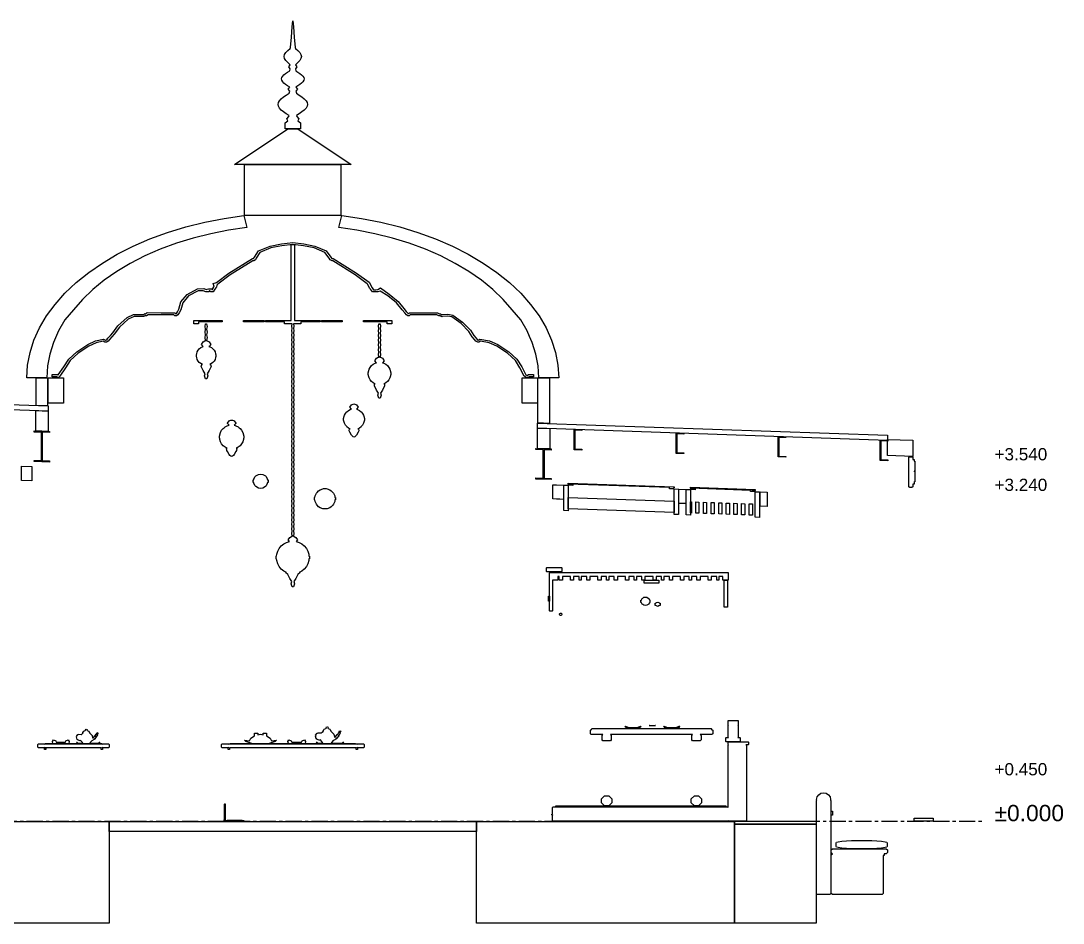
# Model space of a CAD drawing. Header units: millimetres. Extents: x -2320 to 44593, y -183000 to 30400.
# Drawn here: x 33733 to 43955, y -48000 to -39149 of the extents above; entities that cross this region are included whole.
import ezdxf

# ---------------------------------------------------------------- set-up
doc = ezdxf.new("R2010")
doc.units = ezdxf.units.MM
doc.header["$LTSCALE"] = 50
doc.linetypes.add('CENTER', pattern=[5.08, 3.175, -0.635, 0.635, -0.635])
for name, color, linetype in [('A-DIMS', 1, 'Continuous'), ('A-SECT', 7, 'Continuous'), ('S-GRID', 8, 'CENTER')]:
    doc.layers.add(name, color=color, linetype=linetype)
doc.styles.add('VN', font='arial.ttf')

msp = doc.modelspace()

# ---------------------------------------------------------------- linework, layer by layer
at = {"layer": 'A-SECT'}
for points in [[(36400, -39148.7), (36406, -39208.7), (36412, -39308.7), (36422, -39408.7), (36425, -39418.7), (36448, -39438.7), (36467.4, -39458.7), (36480.4, -39478.7), (36485, -39498.7), (36480.4, -39518.7), (36467.4, -39538.7), (36448, -39558.7), (36425, -39578.7), (36440, -39598.7), (36425, -39618.7), (36430, -39638.7), (36450.7, -39652.1), (36470, -39665.4), (36486.6, -39678.7), (36499.3, -39692.1), (36507.3, -39705.4), (36510, -39718.7), (36507.3, -39732.1), (36499.3, -39745.4), (36486.6, -39758.7), (36470, -39772.1), (36450.7, -39785.4), (36430, -39798.7), (36445, -39818.7), (36430, -39838.7), (36435, -39858.7), (36463.5, -39877.1), (36490, -39895.4), (36512.8, -39913.7), (36530.3, -39932.1), (36541.3, -39950.4), (36545, -39968.7), (36541.3, -39987.1), (36530.3, -40005.4), (36512.8, -40023.7), (36490, -40042.1), (36463.5, -40060.4), (36435, -40078.7), (36440, -40088.7), (36460, -40108.7), (36450, -40128.7), (36475, -40148.7), (36475, -40208.7), (36400, -40208.7), (36325, -40208.7), (36325, -40148.7), (36350, -40128.7), (36340, -40108.7), (36360, -40088.7), (36365, -40078.7), (36336.5, -40060.4), (36310, -40042.1), (36287.2, -40023.7), (36269.7, -40005.4), (36258.7, -39987.1), (36255, -39968.7), (36258.7, -39950.4), (36269.7, -39932.1), (36287.2, -39913.7), (36310, -39895.4), (36336.5, -39877.1), (36365, -39858.7), (36370, -39838.7), (36355, -39818.7), (36370, -39798.7), (36349.3, -39785.4), (36330, -39772.1), (36313.4, -39758.7), (36300.7, -39745.4), (36292.7, -39732.1), (36290, -39718.7), (36292.7, -39705.4), (36300.7, -39692.1), (36313.4, -39678.7), (36330, -39665.4), (36349.3, -39652.1), (36370, -39638.7), (36375, -39618.7), (36360, -39598.7), (36375, -39578.7), (36352, -39558.7), (36332.6, -39538.7), (36319.6, -39518.7), (36315, -39498.7), (36319.6, -39478.7), (36332.6, -39458.7), (36352, -39438.7), (36375, -39418.7), (36378, -39408.7), (36388, -39308.7), (36394, -39208.7)], [(36450, -40208.7), (36972.5, -40558.7), (35827.5, -40558.7), (36350, -40208.7)], [(36872.5, -40558.7), (36872.5, -41058.7), (35927.5, -41058.7), (35927.5, -40558.7)], [(33799.6, -42525.7), (33823, -42402.2), (33861.8, -42280.1), (33915.9, -42160.2), (33984.7, -42043.2), (34068, -41929.7), (34165.1, -41820.6), (34275.6, -41716.3), (34398.6, -41617.4), (34533.3, -41524.7), (34679, -41438.6), (34834.8, -41359.7), (34999.5, -41288.4), (35172.3, -41225), (35351.9, -41170.1), (35537.3, -41123.9), (35727.2, -41086.7), (35920.3, -41058.7), (35950, -41176.6), (35770.5, -41202.5), (35594.7, -41237), (35423.6, -41279.7), (35258.3, -41330.6), (35099.7, -41389.2), (34948.8, -41455.3), (34806.4, -41528.4), (34673.5, -41608.1), (34550.7, -41693.9), (34438.8, -41785.4), (34338.4, -41882), (34250.2, -41983.1), (34164.3, -42082.2), (34101.9, -42190.5), (34052.4, -42302.7), (34016.8, -42417), (33995.3, -42532.7), (33988, -42649.3), (33791.8, -42650)], [(38804.7, -42532.7), (38783.2, -42417), (38747.6, -42302.7), (38722.1, -42245), (38698.1, -42190.5), (38635.6, -42082.2), (38549.8, -41983.1), (38461.6, -41882), (38361.2, -41785.4), (38249.3, -41693.9), (38126.5, -41608.1), (37993.6, -41528.4), (37851.2, -41455.3), (37700.3, -41389.2), (37541.7, -41330.6), (37376.4, -41279.7), (37205.3, -41237), (37029.5, -41202.5), (36850, -41176.6), (36879.7, -41058.7), (37072.8, -41086.7), (37262.7, -41123.9), (37448.1, -41170.1), (37627.7, -41225), (37800.5, -41288.4), (37965.2, -41359.7), (38121, -41438.6), (38266.7, -41524.7), (38401.4, -41617.4), (38524.4, -41716.3), (38634.9, -41820.6), (38732, -41929.7), (38815.3, -42043.2), (38884.1, -42160.2), (38938.2, -42280.1), (38977, -42402.2), (39000.4, -42525.7), (39008.2, -42650), (38812, -42649.3)], [(35283.4, -41977.3), (35303.3, -41905.9), (35364.9, -41831.9), (35464.9, -41778), (35528.7, -41774.9), (35551.1, -41785.4), (35560.7, -41779.6), (35572.8, -41776), (35575.9, -41776), (35606.6, -41778.4), (35606.7, -41778.5), (35606.8, -41779.4), (35619.3, -41767), (35606.1, -41784.7), (35609.6, -41785.1), (35611, -41784.1), (35620.4, -41768.1), (35625.2, -41758.5), (35628.3, -41754.2), (35628.1, -41754.3), (35620.5, -41725.9), (35652, -41715.7), (35772.9, -41623.5), (36006.3, -41479.8), (36015.1, -41480.8), (36016.1, -41480), (36023.9, -41466.1), (36065.1, -41404.1), (36179.1, -41357.5), (36289.4, -41336.5), (36400, -41322.7), (36508, -41336.5), (36615.6, -41357.5), (36726.5, -41404.1), (36774.4, -41465.4), (36782.2, -41479.1), (36787.2, -41480.3), (36794.3, -41479), (37024.7, -41623.3), (37149.9, -41711.9), (37152.3, -41715.4), (37176.3, -41764.1), (37179.3, -41768.2), (37192.7, -41788), (37204.9, -41788), (37214.1, -41786.4), (37230.4, -41783), (37235.1, -41783.9), (37259.3, -41768.7), (37344.5, -41831.5), (37432.3, -41901.7), (37489.8, -41971.9), (37513.2, -42000), (37530.2, -42018.3), (37533.8, -42022.7), (37544.1, -42013.5), (37660.6, -42013.3), (37664, -42013.3), (37819.6, -42011.9), (37838.2, -42022.5), (37841.7, -42022.2), (37845.4, -42022.3), (37847.7, -42023.4), (37857.3, -42030.9), (37858.6, -42030.6), (37862.4, -42030.3), (37919, -42025.2), (37968.2, -42034.4), (38064.9, -42103.4), (38141.1, -42182.3), (38175.9, -42235.9), (38197.3, -42261.5), (38209.4, -42276.1), (38219.2, -42281.3), (38219.3, -42281.3), (38235.3, -42270.6), (38330.3, -42287.1), (38411.6, -42323.1), (38518.7, -42395), (38598.1, -42467.5), (38644.5, -42543), (38686.1, -42620.7), (38697.6, -42626.1), (38711.9, -42619.4), (38759.3, -42619.3), (38759.3, -42639.3), (38717.5, -42639.3), (38695.8, -42650), (38670.5, -42634), (38627.5, -42553.6), (38582.7, -42480.6), (38505.4, -42410), (38401.3, -42340.4), (38324.7, -42306.4), (38240, -42291.7), (38225.6, -42301.3), (38213.6, -42301.3), (38196.5, -42291.7), (38182.3, -42274.7), (38159.9, -42247.9), (38125.4, -42194.8), (38052, -42118.8), (37959.9, -42053.1), (37918.1, -42045.4), (37864.7, -42050.5), (37861.2, -42050.7), (37860, -42051.1), (37846.3, -42043.7), (37843.9, -42042.9), (37834.5, -42042.9), (37830.5, -42042.9), (37811.5, -42033.3), (37663.9, -42033.3), (37660.6, -42033.3), (37552.5, -42033.3), (37541.5, -42042.9), (37526.5, -42042.9), (37516.4, -42033.3), (37497.5, -42013.1), (37473.9, -41984.6), (37417.6, -41915.8), (37332.5, -41847.6), (37256.9, -41799.6), (37235.1, -41808.3), (37231.2, -41807), (37214, -41807), (37206.9, -41808), (37189.1, -41808), (37181.4, -41808), (37160.9, -41780.3), (37155.9, -41774.1), (37131.3, -41732.9), (37128.5, -41728.8), (37012.9, -41640.1), (36792.2, -41501.4), (36785.5, -41502.4), (36765.8, -41493.3), (36757.1, -41476.8), (36714.8, -41421.1), (36609.9, -41376.8), (36504.9, -41356.3), (36400, -41342.9), (36292.3, -41356.3), (36184.6, -41376.8), (36076.9, -41421), (36041.3, -41477), (36032.6, -41493.5), (36017.7, -41502.7), (36008.9, -41501.7), (35784.6, -41640.1), (35666.1, -41731.4), (35656.1, -41741.2), (35651.3, -41762.4), (35648.6, -41765.6), (35646.7, -41768.1), (35636.8, -41780.3), (35617.6, -41808), (35609.5, -41808), (35595.5, -41808), (35593.5, -41808), (35587.5, -41797.9), (35587.4, -41797.8), (35585, -41797.8), (35582.6, -41797.8), (35572.6, -41806.1), (35545.8, -41806.1), (35522.6, -41797.8), (35471.1, -41797.8), (35378.5, -41847.6), (35322, -41915.8), (35303, -41984.6), (35286.4, -42013.1), (35273.8, -42033.3), (35259.8, -42042.7), (35259.4, -42042.9), (35244.1, -42042.9), (35234, -42033.3), (35115.7, -42033.3), (35112.4, -42033.3), (35109, -42033.3), (34981.8, -42033.3), (34966.1, -42042.9), (34965.4, -42042.9), (34958.1, -42042.9), (34949.4, -42042.9), (34942.7, -42047.2), (34937.6, -42050), (34937.2, -42050), (34921.3, -42049.8), (34922, -42049.7), (34917.3, -42049.7), (34842.9, -42050.1), (34785.1, -42074.8), (34700, -42152.7), (34649.2, -42221.9), (34625.9, -42247.9), (34603.2, -42274.7), (34590.2, -42291.7), (34573.1, -42301.3), (34558.2, -42301.3), (34540.5, -42291.7), (34470.1, -42306.4), (34398.4, -42340.4), (34293.6, -42410), (34218.3, -42480.6), (34170.8, -42553.6), (34114.2, -42634), (34098.1, -42650), (34081.9, -42639.3), (34040.2, -42639.3), (34040.2, -42619.3), (34088.4, -42619.3), (34095.6, -42624.1), (34098.8, -42621.1), (34154.3, -42542.2), (34202.8, -42467.7), (34280.5, -42394.7), (34388.5, -42323), (34463.7, -42287.3), (34544, -42270.7), (34563.5, -42281.4), (34567.4, -42281.4), (34576.6, -42276.4), (34587.5, -42262.3), (34610.7, -42234.9), (34633.5, -42209.4), (34684.9, -42139.4), (34774.5, -42057.6), (34838.5, -42030.2), (34917.1, -42029.7), (34922.7, -42029.7), (34923.2, -42029.3), (34935.5, -42028.1), (34935.4, -42028.1), (34945.3, -42022.1), (34948.5, -42019.1), (34951.1, -42021.6), (34957.5, -42022.3), (34972.5, -42011.3), (35108.9, -42013.3), (35112.4, -42013.3), (35115.7, -42013.3), (35243.7, -42013.6), (35252.9, -42022.5), (35258.2, -42019), (35267.9, -42003.2)], [(36406, -42255.7), (36411, -42278.3), (36406, -42300.9), (36411, -42323.6), (36406, -42346.2), (36411, -42368.8), (36406, -42391.4), (36411, -42414), (36406, -42436.6), (36411, -42459.3), (36406, -42481.9), (36411, -42504.5), (36406, -42527.1), (36411, -42549.7), (36406, -42572.3), (36411, -42595), (36406, -42617.6), (36411, -42640.2), (36406, -42662.8), (36411, -42685.4), (36406, -42708.1), (36411, -42730.7), (36406, -42753.3), (36411, -42775.9), (36406, -42798.5), (36411, -42821.1), (36406, -42843.8), (36411, -42866.4), (36406, -42889), (36411, -42911.6), (36406, -42934.2), (36411, -42956.8), (36406, -42979.5), (36411, -43002.1), (36406, -43024.7), (36411, -43047.3), (36406, -43069.9), (36411, -43092.5), (36406, -43115.2), (36411, -43137.8), (36406, -43160.4), (36411, -43183), (36406, -43205.6), (36411, -43228.3), (36406, -43250.9), (36411, -43273.5), (36406, -43296.1), (36411, -43318.7), (36406, -43341.3), (36411, -43364), (36406, -43386.6), (36411, -43409.2), (36406, -43431.8), (36411, -43454.4), (36406, -43477), (36411, -43499.7), (36406, -43522.3), (36411, -43544.9), (36406, -43567.5), (36411, -43590.1), (36406, -43612.7), (36411, -43635.4), (36406, -43658), (36411, -43680.6), (36406, -43703.2), (36411, -43725.8), (36406, -43748.5), (36411, -43771.1), (36406, -43793.7), (36411, -43816.3), (36406, -43838.9), (36411, -43861.5), (36406, -43884.2), (36411, -43906.8), (36406, -43929.4), (36411, -43952), (36406, -43974.6), (36411, -43997.2), (36406, -44019.9), (36411, -44042.5), (36406, -44065.1), (36411, -44087.7), (36406, -44110.3), (36411, -44132.9), (36406, -44155.6), (36411, -44178.2), (36406, -44200.8), (36400, -44200.8), (36394, -44200.8), (36389, -44178.2), (36394, -44155.6), (36389, -44132.9), (36394, -44110.3), (36389, -44087.7), (36394, -44065.1), (36389, -44042.5), (36394, -44019.9), (36389, -43997.2), (36394, -43974.6), (36389, -43952), (36394, -43929.4), (36389, -43906.8), (36394, -43884.2), (36389, -43861.5), (36394, -43838.9), (36389, -43816.3), (36394, -43793.7), (36389, -43771.1), (36394, -43748.5), (36389, -43725.8), (36394, -43703.2), (36389, -43680.6), (36394, -43658), (36389, -43635.4), (36394, -43612.7), (36389, -43590.1), (36394, -43567.5), (36389, -43544.9), (36394, -43522.3), (36389, -43499.7), (36394, -43477), (36389, -43454.4), (36394, -43431.8), (36389, -43409.2), (36394, -43386.6), (36389, -43364), (36394, -43341.3), (36389, -43318.7), (36394, -43296.1), (36389, -43273.5), (36394, -43250.9), (36389, -43228.3), (36394, -43205.6), (36389, -43183), (36394, -43160.4), (36389, -43137.8), (36394, -43115.2), (36389, -43092.5), (36394, -43069.9), (36389, -43047.3), (36394, -43024.7), (36389, -43002.1), (36394, -42979.5), (36389, -42956.8), (36394, -42934.2), (36389, -42911.6), (36394, -42889), (36389, -42866.4), (36394, -42843.8), (36389, -42821.1), (36394, -42798.5), (36389, -42775.9), (36394, -42753.3), (36389, -42730.7), (36394, -42708.1), (36389, -42685.4), (36394, -42662.8), (36389, -42640.2), (36394, -42617.6), (36389, -42595), (36394, -42572.3), (36389, -42549.7), (36394, -42527.1), (36389, -42504.5), (36394, -42481.9), (36389, -42459.3), (36394, -42436.6), (36389, -42414), (36394, -42391.4), (36389, -42368.8), (36394, -42346.2), (36389, -42323.6), (36394, -42300.9), (36389, -42278.3), (36394, -42255.7), (36389, -42233.1), (36394, -42210.5), (36389, -42187.9), (36394, -42165.2), (36389, -42142.6), (36394, -42120), (36348.7, -42120), (36328.3, -42120), (36325.9, -42120), (36324.2, -42120), (36322.6, -42120), (36321.5, -42120), (36320, -42120), (36320, -42100), (36304.5, -42100), (36279.2, -42100), (36263.4, -42100), (36186.4, -42100), (36154.1, -42100), (36131.4, -42100), (36131.4, -42088), (36154.1, -42088), (36186.4, -42088), (36263.4, -42088), (36279.2, -42088), (36304.5, -42088), (36320, -42088), (36321.5, -42088), (36322.6, -42088), (36324.2, -42088), (36325.9, -42088), (36328.3, -42088), (36348.7, -42088), (36350, -42088), (36384, -42088), (36384, -41342.9), (36416, -41342.9), (36416, -42088), (36450, -42088), (36451.3, -42088), (36471.7, -42088), (36474.1, -42088), (36475.8, -42088), (36477.4, -42088), (36478.5, -42088), (36480, -42088), (36495.5, -42088), (36520.8, -42088), (36536.6, -42088), (36613.6, -42088), (36645.9, -42088), (36668.6, -42088), (36668.6, -42100), (36645.9, -42100), (36613.6, -42100), (36536.6, -42100), (36520.8, -42100), (36495.5, -42100), (36480, -42100), (36480, -42120), (36478.5, -42120), (36477.4, -42120), (36475.8, -42120), (36474.1, -42120), (36471.7, -42120), (36451.3, -42120), (36406, -42120), (36411, -42142.6), (36406, -42165.2), (36411, -42187.9), (36406, -42210.5), (36411, -42233.1)], [(35475, -42088), (35706.5, -42088), (35706.5, -42100), (35475, -42100), (35475, -42120), (35430, -42120), (35430, -42088), (35450, -42088)], [(36026.1, -42088), (36029.5, -42088), (36057.4, -42088), (36070.3, -42088), (36095, -42088), (36117.8, -42088), (36117.8, -42100), (36095, -42100), (36070.3, -42100), (36057.4, -42100), (36029.5, -42100), (36026.1, -42100), (36021.6, -42100), (36015.2, -42100), (36006, -42100), (35991.7, -42100), (35967.1, -42100), (35915.5, -42100), (35915.5, -42088), (35967.1, -42088), (35991.7, -42088), (36006, -42088), (36015.2, -42088), (36021.6, -42088)], [(36832.9, -42088), (36884.5, -42088), (36884.5, -42100), (36832.9, -42100), (36808.3, -42100), (36794, -42100), (36784.8, -42100), (36778.4, -42100), (36773.9, -42100), (36770.5, -42100), (36742.6, -42100), (36729.7, -42100), (36705, -42100), (36682.2, -42100), (36682.2, -42088), (36705, -42088), (36729.7, -42088), (36742.6, -42088), (36770.5, -42088), (36773.9, -42088), (36778.4, -42088), (36784.8, -42088), (36794, -42088), (36808.3, -42088)], [(37093.5, -42088), (37325, -42088), (37350, -42088), (37370, -42088), (37370, -42120), (37325, -42120), (37325, -42100), (37093.5, -42100)], [(35555.2, -42228.7), (35560.2, -42255.9), (35555.2, -42283.1), (35552, -42283.1), (35550, -42283.1), (35548, -42283.1), (35544.8, -42283.1), (35539.8, -42255.9), (35544.8, -42228.7), (35539.8, -42201.5), (35544.8, -42174.4), (35539.8, -42147.2), (35544.8, -42120), (35548, -42120), (35550, -42120), (35552, -42120), (35555.2, -42120), (35560.2, -42147.2), (35555.2, -42174.4), (35560.2, -42201.5)], [(37260.2, -42235.8), (37255.2, -42259), (37260.2, -42282.2), (37255.2, -42305.3), (37260.2, -42328.5), (37255.2, -42351.6), (37260.2, -42374.8), (37255.2, -42398), (37260.2, -42421.1), (37255.2, -42444.3), (37252, -42444.3), (37250, -42444.3), (37248, -42444.3), (37244.8, -42444.3), (37239.8, -42421.1), (37244.8, -42398), (37239.8, -42374.8), (37244.8, -42351.6), (37239.8, -42328.5), (37244.8, -42305.3), (37239.8, -42282.2), (37244.8, -42259), (37239.8, -42235.8), (37244.8, -42212.7), (37239.8, -42189.5), (37244.8, -42166.3), (37239.8, -42143.2), (37244.8, -42120), (37248, -42120), (37250, -42120), (37252, -42120), (37255.2, -42120), (37260.2, -42143.2), (37255.2, -42166.3), (37260.2, -42189.5), (37255.2, -42212.7)], [(35555.6, -42660), (35554.9, -42660), (35552, -42660), (35550.8, -42660), (35550, -42660), (35549.2, -42660), (35548, -42660), (35545.1, -42660), (35544.4, -42660), (35534.4, -42630), (35540.4, -42610), (35520.4, -42580), (35500.4, -42540), (35507.8, -42520), (35513.3, -42520), (35497.7, -42511.6), (35483.3, -42499.9), (35471.6, -42485.5), (35462.8, -42469.2), (35457.4, -42451.4), (35456.8, -42445), (35454.2, -42445), (35454.2, -42421), (35456.8, -42421), (35457.4, -42414.5), (35462.8, -42396.8), (35471.6, -42380.4), (35483.3, -42366.1), (35497.7, -42354.3), (35514, -42345.6), (35522.2, -42343.1), (35520.4, -42343.1), (35505.4, -42323.1), (35520.4, -42298.1), (35538.4, -42288.1), (35545.1, -42285.3), (35548, -42284.3), (35549.2, -42284), (35550, -42283.9), (35550.8, -42284), (35552, -42284.3), (35554.9, -42285.3), (35561.6, -42288.1), (35579.6, -42298.1), (35594.6, -42323.1), (35579.6, -42343.1), (35577.8, -42343.1), (35586, -42345.6), (35602.3, -42354.3), (35616.7, -42366.1), (35628.4, -42380.4), (35637.2, -42396.8), (35642.6, -42414.5), (35643.2, -42421), (35645.8, -42421), (35645.8, -42445), (35643.2, -42445), (35642.6, -42451.4), (35637.2, -42469.2), (35628.4, -42485.5), (35616.7, -42499.9), (35602.3, -42511.6), (35586.7, -42520), (35592.2, -42520), (35599.6, -42540), (35579.6, -42580), (35559.6, -42610), (35565.6, -42630)], [(37254.9, -42850), (37252, -42850), (37250.8, -42850), (37250, -42850), (37249.2, -42850), (37248, -42850), (37245.1, -42850), (37244.4, -42850), (37234.4, -42820), (37240.4, -42800), (37220.4, -42770), (37200.4, -42730), (37200.9, -42710), (37207.3, -42710), (37189.1, -42700.3), (37172.4, -42686.6), (37158.8, -42669.9), (37148.6, -42650.9), (37142.3, -42630.3), (37141.4, -42620.8), (37138.6, -42620.8), (37138.6, -42596.8), (37141.4, -42596.8), (37142.3, -42587.3), (37148.6, -42566.7), (37158.8, -42547.7), (37172.4, -42531), (37189.1, -42517.3), (37208.1, -42507.2), (37219.9, -42503.6), (37205.4, -42484.3), (37220.4, -42459.3), (37238.4, -42449.3), (37245.1, -42446.5), (37248, -42445.5), (37249.2, -42445.2), (37250, -42445.2), (37250.8, -42445.2), (37252, -42445.5), (37254.9, -42446.5), (37261.6, -42449.3), (37279.6, -42459.3), (37294.6, -42484.3), (37280.1, -42503.6), (37291.9, -42507.2), (37310.9, -42517.3), (37327.5, -42531), (37341.2, -42547.7), (37351.4, -42566.7), (37357.7, -42587.3), (37358.6, -42596.8), (37361.4, -42596.8), (37361.4, -42620.8), (37358.6, -42620.8), (37357.7, -42630.3), (37351.4, -42650.9), (37341.2, -42669.9), (37327.5, -42686.6), (37310.9, -42700.3), (37292.7, -42710), (37299.1, -42710), (37299.6, -42730), (37279.6, -42770), (37259.6, -42800), (37265.6, -42820), (37255.6, -42850)], [(33940, -42923.9), (33884, -42921.8), (33884, -42650), (33940, -42650), (33996, -42650), (33996, -42926)], [(34150, -42900), (34000, -42900), (34000, -42650), (34150, -42650)], [(38800, -42900), (38650, -42900), (38650, -42650), (38800, -42650)], [(38860, -42650), (38916, -42650), (38916, -43098.2), (38860, -43096.1), (38804, -43094), (38804, -42650)], [(34000, -42926), (34000, -42976), (30400, -42850), (30400, -42800)], [(37016.7, -43221), (37006.8, -43229.4), (36999.8, -43231.5), (36992.7, -43229.4), (36982.8, -43221), (36975.7, -43212), (36958.7, -43183.2), (36953.1, -43172), (36956.7, -43152), (36958.7, -43152), (36963.3, -43152), (36945.3, -43142.9), (36928.9, -43130), (36925.3, -43125.9), (36915.9, -43114.4), (36906.3, -43096.5), (36900.5, -43077.2), (36899.7, -43069), (36896.9, -43069), (36896.9, -43045), (36899.7, -43045), (36900.5, -43036.9), (36906.3, -43017.6), (36915.9, -42999.7), (36925.3, -42988.2), (36928.9, -42984.1), (36945.3, -42971.2), (36964.1, -42961.7), (36964.5, -42961.6), (36975.5, -42958.8), (36958.7, -42939.8), (36958.1, -42939), (36958.7, -42938), (36975.7, -42914), (36982.8, -42910.7), (36992.7, -42907.6), (36999.8, -42906.8), (37006.8, -42907.6), (37016.7, -42910.7), (37023.8, -42914), (37040.8, -42938), (37041.4, -42939), (37040.8, -42939.8), (37024, -42958.8), (37035, -42961.6), (37035.4, -42961.7), (37054.2, -42971.2), (37070.6, -42984.1), (37074.2, -42988.2), (37083.7, -42999.7), (37093.2, -43017.6), (37099.1, -43036.9), (37099.9, -43045), (37102.6, -43045), (37102.6, -43069), (37099.9, -43069), (37099.1, -43077.2), (37093.2, -43096.5), (37083.7, -43114.4), (37074.2, -43125.9), (37070.6, -43130), (37054.2, -43142.9), (37036.2, -43152), (37040.8, -43152), (37042.8, -43152), (37046.4, -43172), (37040.8, -43183.2), (37023.8, -43212)], [(34000, -43176), (33880, -43171.8), (33880, -42971.8), (34000, -42976)], [(35800.2, -43421.5), (35793.2, -43419.4), (35783.3, -43411), (35776.2, -43402), (35759.2, -43373.2), (35753.6, -43362), (35749.6, -43342), (35756.8, -43342), (35736, -43331.4), (35725.8, -43323.4), (35717.3, -43316.4), (35702.4, -43298.3), (35691.3, -43277.5), (35684.5, -43255), (35683.4, -43243.6), (35680.4, -43243.6), (35680.4, -43219.6), (35683.4, -43219.6), (35684.5, -43208.2), (35691.3, -43185.7), (35702.4, -43164.9), (35717.3, -43146.7), (35725.8, -43139.8), (35736, -43131.8), (35757.8, -43120.7), (35765, -43118.7), (35774.9, -43116.1), (35759.2, -43098.4), (35758.6, -43097.6), (35759.2, -43096.6), (35776.2, -43072.6), (35783.3, -43069.3), (35793.2, -43066.1), (35800.2, -43065.4), (35807.3, -43066.1), (35817.2, -43069.3), (35824.3, -43072.6), (35841.3, -43096.6), (35841.9, -43097.6), (35841.3, -43098.4), (35825.6, -43116.2), (35835.5, -43118.7), (35842.6, -43120.7), (35864.5, -43131.8), (35874.7, -43139.8), (35883.2, -43146.7), (35898.1, -43164.9), (35909.2, -43185.7), (35916, -43208.2), (35917.1, -43219.6), (35920.1, -43219.6), (35920.1, -43243.6), (35917.1, -43243.6), (35916, -43255), (35909.2, -43277.5), (35898.1, -43298.3), (35883.2, -43316.4), (35874.7, -43323.4), (35864.5, -43331.4), (35843.6, -43342), (35850.9, -43342), (35846.9, -43362), (35841.3, -43373.2), (35824.3, -43402), (35817.2, -43411), (35807.3, -43419.4)], [(42231.2, -43214.1), (42231.2, -43264.1), (38800, -43144), (38800, -43094)], [(34015, -43476.5), (33865, -43471.3), (33865, -43460.6), (33936.4, -43463.1), (33936.4, -43184.5), (33940, -43184.6), (33865, -43182), (33865, -43171.3), (34015, -43176.5), (34015, -43187.2), (33943.6, -43184.7), (33943.6, -43463.3), (33940, -43463.2), (34015, -43465.8)], [(38920, -43348.2), (38800, -43344), (38800, -43144), (38920, -43148.2)], [(39160, -43164.6), (39160, -43156.6), (39235, -43159.2), (39235, -43167.2), (39166, -43164.8), (39166, -43348.8), (39160, -43348.6)], [(40160, -43199.6), (40160, -43191.6), (40235, -43194.2), (40235, -43202.2), (40166, -43199.8), (40166, -43383.8), (40160, -43383.6)], [(41160, -43234.6), (41160, -43226.6), (41235, -43229.2), (41235, -43237.2), (41166, -43234.8), (41166, -43418.8), (41160, -43418.6)], [(42160, -43269.6), (42160, -43261.6), (42235, -43264.2), (42235, -43272.2), (42166, -43269.8), (42166, -43453.8), (42160, -43453.6)], [(42481.2, -43262.8), (42481.2, -43422.8), (42231.2, -43414.1), (42231.2, -43254.1)], [(38856.4, -43356.7), (38860, -43356.8), (38785, -43354.2), (38785, -43343.5), (38935, -43348.7), (38935, -43359.4), (38863.6, -43356.9), (38863.6, -43635.5), (38860, -43635.4), (38935, -43638), (38935, -43648.7), (38785, -43643.5), (38785, -43632.8), (38856.4, -43635.3)], [(39160, -43356.6), (39160, -43348.6), (39235, -43351.2), (39235, -43359.2)], [(40160, -43391.6), (40160, -43383.6), (40235, -43386.2), (40235, -43394.2)], [(41160, -43426.6), (41160, -43418.6), (41235, -43421.2), (41235, -43429.2)], [(42446.3, -43723), (42444.3, -43723), (42441.3, -43720), (42441.3, -43428), (42444.3, -43425), (42478.5, -43425), (42481.5, -43428), (42481.5, -43453), (42493.5, -43453), (42493.5, -43469), (42495.6, -43467), (42499.6, -43467), (42501.6, -43469), (42501.6, -43565), (42499.6, -43567), (42495.6, -43567), (42493.5, -43565), (42493.5, -43573), (42495.6, -43571), (42499.6, -43571), (42501.6, -43573), (42501.6, -43669), (42499.6, -43671), (42495.6, -43671), (42493.5, -43669), (42493.5, -43693), (42481.5, -43693), (42481.5, -43720), (42478.5, -43723), (42471.4, -43723), (42471.4, -43727.5), (42446.3, -43726.1)], [(33740, -43516.9), (33840, -43520.4), (33840, -43660.4), (33740, -43656.9)], [(42160, -43461.6), (42160, -43453.6), (42235, -43456.2), (42235, -43464.2)], [(36019.4, -43641.3), (36032.2, -43618.7), (36037.8, -43613.1), (36062.2, -43597.9), (36062.5, -43597.8), (36084.7, -43594.8), (36107, -43597.8), (36107.2, -43597.9), (36131.7, -43613.1), (36137.3, -43618.7), (36150.1, -43641.3), (36152.2, -43652.8), (36157.8, -43652.8), (36157.8, -43676.8), (36152.2, -43676.8), (36150.1, -43688.3), (36137.3, -43710.9), (36131.7, -43716.5), (36107.2, -43731.7), (36107, -43731.8), (36084.7, -43734.9), (36062.5, -43731.8), (36062.2, -43731.7), (36037.8, -43716.5), (36032.2, -43710.9), (36019.4, -43688.3), (36017.3, -43676.8), (36011.7, -43676.8), (36011.7, -43652.8), (36017.3, -43652.8)], [(36728.3, -43935.8), (36715.3, -43937), (36702.2, -43935.8), (36693, -43934.5), (36668.3, -43924.5), (36653, -43914.6), (36637.5, -43899), (36631, -43890.4), (36619.8, -43864.1), (36617.7, -43848.8), (36613.1, -43848.8), (36613.1, -43824.8), (36617.7, -43824.8), (36619.8, -43809.5), (36631, -43783.2), (36637.5, -43774.6), (36653, -43759), (36668.3, -43749.1), (36693, -43739.1), (36702.2, -43737.8), (36715.3, -43736.6), (36728.3, -43737.8), (36737.5, -43739.1), (36762.2, -43749.1), (36777.5, -43759), (36793, -43774.6), (36799.5, -43783.2), (36810.7, -43809.5), (36812.8, -43824.8), (36817.4, -43824.8), (36817.4, -43848.8), (36812.8, -43848.8), (36810.7, -43864.1), (36799.5, -43890.4), (36793, -43899), (36777.5, -43914.6), (36762.2, -43924.5), (36737.5, -43934.5)], [(38950, -43839.2), (38950, -43699.3), (38985, -43700.5), (39055, -43702.9), (39055, -43842.9), (39020, -43841.7), (39020, -43841.7), (38985, -43840.5), (38985, -43840.4)], [(39100, -43704.5), (39100, -43954.5), (39058, -43953), (39058, -43703)], [(40140, -43718.9), (40140, -43728.9), (40135, -43728.7), (40135, -43740.7), (40095, -43739.3), (40095, -43727.3), (39100, -43692.5), (39100, -43682.5)], [(39145, -43706.1), (39105, -43704.7), (39105, -43692.7), (39145, -43694.1)], [(40182, -43992.4), (40140, -43990.9), (40140, -43740.9), (40182, -43742.4)], [(40185, -43742.5), (40255, -43744.9), (40255, -43884.9), (40185, -43882.5)], [(40300, -43996.5), (40258, -43995), (40258, -43745), (40300, -43746.5)], [(40300, -43734.5), (40300, -43724.5), (40935.1, -43746.7), (40935.1, -43756.7), (40896.8, -43755.4), (40930, -43756.6), (40930, -43768.6), (40889.8, -43767.1), (40889.8, -43755.1)], [(40345, -43748.1), (40305, -43746.7), (40305, -43734.7), (40345, -43736.1)], [(40139, -43860.9), (40139, -43970.9), (39101, -43934.5), (39101, -43824.5)], [(40977.3, -44020.2), (40935.1, -44018.7), (40935.1, -43768.7), (40977.3, -43770.2)], [(40982.3, -43910.4), (40982.3, -43770.4), (41052.6, -43772.8), (41052.6, -43912.8)], [(40308.5, -43866.8), (40308.5, -43976.8), (40301, -43976.5), (40301, -43866.5)], [(40383.5, -43869.4), (40383.5, -43979.4), (40351.5, -43978.3), (40351.5, -43868.3)], [(40458.5, -43982), (40426.5, -43980.9), (40426.5, -43870.9), (40458.5, -43872)], [(40533.5, -43874.7), (40533.5, -43984.7), (40501.5, -43983.6), (40501.5, -43873.6)], [(40608.5, -43987.3), (40576.5, -43986.2), (40576.5, -43876.2), (40608.5, -43877.3)], [(40683.5, -43989.9), (40651.5, -43988.8), (40651.5, -43878.8), (40683.5, -43879.9)], [(40758.5, -43882.5), (40758.5, -43992.5), (40726.5, -43991.4), (40726.5, -43881.4)], [(40833.5, -43885.2), (40833.5, -43995.2), (40801.5, -43994.1), (40801.5, -43884.1)], [(40908.5, -43887.8), (40908.5, -43997.8), (40876.5, -43996.7), (40876.5, -43886.7)], [(36241.2, -44424.8), (36237.6, -44424.8), (36237.6, -44400.8), (36241.2, -44400.8), (36243.1, -44381.6), (36252.2, -44351.6), (36267, -44323.9), (36286.9, -44299.7), (36311.1, -44279.8), (36338.8, -44265), (36366.8, -44256.5), (36355, -44240.8), (36370, -44215.8), (36388, -44205.8), (36400, -44200.8), (36412, -44205.8), (36430, -44215.8), (36445, -44240.8), (36433.2, -44256.5), (36461.2, -44265), (36488.9, -44279.8), (36513.1, -44299.7), (36533, -44323.9), (36547.8, -44351.6), (36556.9, -44381.6), (36558.8, -44400.8), (36562.4, -44400.8), (36562.4, -44424.8), (36558.8, -44424.8), (36556.9, -44444), (36547.8, -44474), (36533, -44501.7), (36513.1, -44525.9), (36488.9, -44545.8), (36462.3, -44560), (36472, -44560), (36450, -44580), (36430, -44620), (36410, -44650), (36416, -44670), (36406, -44700), (36400, -44700), (36394, -44700), (36384, -44670), (36390, -44650), (36370, -44620), (36350, -44580), (36328, -44560), (36337.7, -44560), (36311.1, -44545.8), (36286.9, -44525.9), (36267, -44501.7), (36252.2, -44474), (36243.1, -44444)], [(39038.2, -44514), (39038.2, -44550), (39034.2, -44554), (38892.2, -44554), (38888.2, -44550), (38888.2, -44514), (38892.2, -44510), (39034.2, -44510)], [(38996, -44635), (38995, -44635), (38994, -44635), (38993.1, -44635), (38991.8, -44635), (38948.2, -44635), (38948.2, -44936), (38944.2, -44940), (38922.2, -44940), (38918.2, -44936), (38918.2, -44564), (38922.2, -44560), (38944.2, -44560), (38948.2, -44564), (38948.2, -44560), (40668.2, -44560), (40668.2, -44600), (40668.2, -44635), (40624.6, -44635), (40623.3, -44635), (40622.4, -44635), (40621.4, -44635), (40620.4, -44635), (40618.9, -44635), (40618.2, -44635), (40618.2, -44600), (40579.2, -44600), (40579.2, -44635), (40562.6, -44635), (40557.2, -44635), (40557.2, -44600), (40503.8, -44600), (40503.8, -44635), (40490, -44635), (40472.6, -44635), (40472.6, -44600), (40393.8, -44600), (40393.8, -44635), (40376.4, -44635), (40362.6, -44635), (40362.6, -44600), (40309.2, -44600), (40309.2, -44635), (40292.6, -44635), (40287.2, -44635), (40287.2, -44600), (40233.8, -44600), (40233.8, -44635), (40220, -44635), (40202.6, -44635), (40202.6, -44600), (40123.8, -44600), (40123.8, -44635), (40106.4, -44635), (40092.6, -44635), (40092.6, -44600), (40039.2, -44600), (40039.2, -44635), (40022.6, -44635), (40017.2, -44635), (40017.2, -44600), (39963.8, -44600), (39963.8, -44635), (39950, -44635), (39932.6, -44635), (39932.6, -44600), (39853.8, -44600), (39853.8, -44635), (39836.4, -44635), (39822.6, -44635), (39822.6, -44600), (39769.2, -44600), (39769.2, -44635), (39752.6, -44635), (39747.2, -44635), (39747.2, -44600), (39693.8, -44600), (39693.8, -44635), (39680, -44635), (39662.6, -44635), (39662.6, -44600), (39583.8, -44600), (39583.8, -44635), (39566.4, -44635), (39552.6, -44635), (39552.6, -44600), (39499.2, -44600), (39499.2, -44635), (39482.6, -44635), (39477.2, -44635), (39477.2, -44600), (39423.8, -44600), (39423.8, -44635), (39410, -44635), (39392.6, -44635), (39392.6, -44600), (39313.8, -44600), (39313.8, -44635), (39296.4, -44635), (39282.6, -44635), (39282.6, -44600), (39229.2, -44600), (39229.2, -44635), (39212.6, -44635), (39207.2, -44635), (39207.2, -44600), (39153.8, -44600), (39153.8, -44635), (39140, -44635), (39122.6, -44635), (39122.6, -44600), (39043.8, -44600), (39043.8, -44635), (39021, -44635), (39012.6, -44635), (39012.6, -44600), (38998.2, -44600), (38998.2, -44635), (38997.5, -44635)], [(39984.5, -44637), (39989, -44637), (39989, -44666), (39984.5, -44666), (39984.2, -44666), (39978.4, -44666), (39973.3, -44666), (39972.5, -44666), (39971.6, -44666), (39966.7, -44666), (39962.3, -44666), (39961.1, -44666), (39956.9, -44666), (39955.5, -44666), (39951.6, -44666), (39950, -44666), (39948.4, -44666), (39944.6, -44666), (39942.9, -44666), (39939.3, -44666), (39937.4, -44666), (39934, -44666), (39932.1, -44666), (39928.7, -44666), (39925.4, -44666), (39923.4, -44666), (39921.5, -44666), (39918.2, -44666), (39914.9, -44666), (39913, -44666), (39911, -44666), (39907.7, -44666), (39904.3, -44666), (39902.4, -44666), (39899, -44666), (39897.1, -44666), (39895.4, -44666), (39891.8, -44666), (39890.1, -44666), (39886.4, -44666), (39882.4, -44666), (39880.9, -44666), (39879.5, -44666), (39875.3, -44666), (39874.1, -44666), (39869.7, -44666), (39864.8, -44666), (39863.9, -44666), (39863.1, -44666), (39858, -44666), (39852.2, -44666), (39851.9, -44666), (39847.4, -44666), (39847.4, -44637), (39851.9, -44637), (39852.2, -44637), (39858, -44637), (39863.1, -44637), (39863.9, -44637), (39864.8, -44637), (39869.7, -44637), (39874.1, -44637), (39875.3, -44637), (39879.5, -44637), (39880.9, -44637), (39882.4, -44637), (39886.4, -44637), (39890.1, -44637), (39891.8, -44637), (39895.4, -44637), (39897.1, -44637), (39899, -44637), (39902.4, -44637), (39904.3, -44637), (39907.7, -44637), (39911, -44637), (39913, -44637), (39914.9, -44637), (39918.2, -44637), (39921.5, -44637), (39923.4, -44637), (39925.4, -44637), (39928.7, -44637), (39932.1, -44637), (39934, -44637), (39937.4, -44637), (39939.3, -44637), (39942.9, -44637), (39944.6, -44637), (39948.4, -44637), (39950, -44637), (39951.6, -44637), (39955.5, -44637), (39956.9, -44637), (39961.1, -44637), (39962.3, -44637), (39966.7, -44637), (39971.6, -44637), (39972.5, -44637), (39973.3, -44637), (39978.4, -44637), (39984.2, -44637)], [(40663.2, -44635), (40663.2, -44900), (40629.5, -44900), (40629.5, -44635)], [(38918.2, -44791.2), (38918.2, -44802.7), (38918.2, -44809.9), (38918.2, -44828.5), (38918.2, -44840), (38906.2, -44840), (38906.2, -44828.5), (38906.2, -44809.9), (38906.2, -44802.7), (38906.2, -44791.2)], [(39885.2, -44873.8), (39873.1, -44881.4), (39871, -44882.2), (39858.2, -44884), (39845.4, -44882.2), (39843.3, -44881.4), (39831.2, -44873.8), (39826.7, -44869.3), (39819.2, -44856.2), (39818.9, -44854.5), (39814.7, -44854.5), (39814.7, -44830.5), (39818.9, -44830.5), (39819.2, -44828.8), (39826.7, -44815.7), (39831.2, -44811.2), (39843.3, -44803.6), (39845.4, -44802.8), (39858.2, -44801), (39871, -44802.8), (39873.1, -44803.6), (39885.2, -44811.2), (39889.7, -44815.7), (39897.2, -44828.8), (39897.5, -44830.5), (39901.7, -44830.5), (39901.7, -44854.5), (39897.5, -44854.5), (39897.2, -44856.2), (39889.7, -44869.3)], [(39961.1, -44883.8), (39954.6, -44883.8), (39954.6, -44859.8), (39961, -44859.8), (39965.4, -44855), (39978.2, -44850.2), (39991, -44855), (39995.4, -44859.8), (40001.8, -44859.8), (40001.8, -44883.8), (39995.3, -44883.8), (39991, -44888.5), (39978.2, -44893.3), (39965.4, -44888.5)], [(39031.3, -44958.4), (39036.7, -44961.5), (39039.8, -44966.9), (39039.8, -44973.1), (39036.7, -44978.5), (39031.3, -44981.6), (39025.1, -44981.6), (39019.7, -44978.5), (39016.6, -44973.1), (39016.6, -44966.9), (39019.7, -44961.5), (39025.1, -44958.4)], [(33971.6, -46240), (33971.6, -46237), (34047.7, -46237), (34043.6, -46219), (34051.8, -46203), (34074.6, -46211), (34080.3, -46223), (34125.2, -46225), (34170.1, -46223), (34175.8, -46211), (34198.6, -46203), (34206.8, -46219), (34202.7, -46237), (34290.3, -46237), (34278.8, -46225), (34282.3, -46223), (34292.6, -46233), (34340.5, -46233), (34337.3, -46227.9), (34319.3, -46207.5), (34318.3, -46204), (34315.8, -46211.3), (34288.1, -46201.1), (34289.9, -46195.6), (34284.5, -46197.2), (34278, -46173.4), (34283.4, -46171.8), (34279, -46168.4), (34292, -46149.7), (34296.4, -46153.1), (34296.8, -46147.2), (34324.5, -46148.9), (34324.4, -46151.2), (34334, -46141.2), (34344.6, -46134.4), (34342.2, -46134.4), (34342.2, -46127.6), (34345.4, -46127.6), (34350.3, -46117.4), (34365, -46110.6), (34369.1, -46107.2), (34365.8, -46100.4), (34374.8, -46097), (34383.8, -46100.4), (34380.5, -46107.2), (34384.6, -46110.6), (34399.3, -46117.4), (34404.2, -46127.6), (34407.4, -46127.6), (34407.4, -46134.4), (34405, -46134.4), (34415.6, -46141.2), (34431.9, -46158.2), (34436.8, -46183.7), (34436.7, -46184.1), (34443.5, -46180.1), (34444, -46181), (34460.2, -46162.7), (34461.4, -46163.8), (34472.1, -46144.7), (34473.4, -46145.5), (34481.6, -46130.3), (34490, -46135.1), (34481.8, -46150.4), (34477.6, -46148), (34483.1, -46151.3), (34471.7, -46171.7), (34466.2, -46168.4), (34472.2, -46174.1), (34454.2, -46194.5), (34448.3, -46188.9), (34453, -46197.5), (34428.5, -46211.9), (34427.7, -46210.4), (34412.3, -46227.9), (34409.1, -46233), (34495.4, -46233), (34505.7, -46223), (34509.2, -46225), (34497.7, -46237), (34528.4, -46237), (34528.4, -46240)], [(35785.6, -46237), (35996.8, -46237), (35939.2, -46217), (35924.8, -46205), (35974, -46210), (35987.2, -46186), (36023.2, -46163.5), (36023.2, -46137), (36056.8, -46137), (36056.8, -46151.5), (36083.2, -46146), (36109.6, -46151.5), (36109.6, -46137), (36143.2, -46137), (36143.2, -46163.5), (36179.2, -46186), (36192.4, -46210), (36241.6, -46205), (36227.2, -46217), (36169.6, -46237), (36356.3, -46237), (36352, -46219), (36360.6, -46203), (36384.8, -46211), (36390.9, -46223), (36438.4, -46225), (36485.9, -46223), (36492, -46211), (36516.2, -46203), (36524.8, -46219), (36520.5, -46237), (36643.8, -46237), (36630.4, -46225), (36634.4, -46223), (36646.5, -46233), (36695.7, -46233), (36691.8, -46227), (36670.7, -46203), (36669.5, -46198.8), (36666.6, -46207.5), (36633.9, -46195.5), (36636.2, -46189), (36629.7, -46190.9), (36622.1, -46162.9), (36628.5, -46161), (36623.2, -46157), (36638.6, -46135), (36643.8, -46139), (36644.2, -46132), (36676.9, -46134), (36676.7, -46136.7), (36688, -46125), (36700.5, -46117), (36697.6, -46117), (36697.6, -46109), (36701.4, -46109), (36707.2, -46097), (36724.5, -46089), (36729.3, -46085), (36725.4, -46077), (36736, -46073), (36746.6, -46077), (36742.7, -46085), (36747.5, -46089), (36764.8, -46097), (36770.6, -46109), (36774.4, -46109), (36774.4, -46117), (36771.5, -46117), (36784, -46125), (36803.2, -46145), (36809, -46175), (36808.8, -46175.6), (36816.9, -46170.8), (36817.5, -46171.8), (36836.5, -46150.3), (36837.9, -46151.6), (36850.5, -46129.1), (36852.1, -46130.1), (36861.6, -46112.2), (36871.5, -46117.8), (36861.9, -46135.8), (36856.9, -46133), (36863.4, -46136.9), (36850, -46160.9), (36843.6, -46157.1), (36850.6, -46163.7), (36829.5, -46187.7), (36822.4, -46181), (36827.9, -46191.2), (36799.1, -46208.2), (36798.2, -46206.5), (36780.2, -46227), (36776.3, -46233), (36883.1, -46233), (36895.2, -46223), (36899.2, -46225), (36885.8, -46237), (37014.4, -46237), (37014.4, -46240), (35785.6, -46240)], [(39441.2, -46210), (39433.2, -46202), (39433.2, -46158), (39441.2, -46150), (39326.2, -46150), (39318.2, -46142), (39318.2, -46108), (39326.2, -46100), (39332.2, -46100), (39328.2, -46096), (39332.2, -46092), (40504.2, -46092), (40508.2, -46096), (40504.2, -46100), (40510.2, -46100), (40518.2, -46108), (40518.2, -46142), (40510.2, -46150), (40395.2, -46150), (40403.2, -46158), (40403.2, -46202), (40395.2, -46210), (40321.2, -46210), (40313.2, -46202), (40313.2, -46158), (40321.2, -46150), (39515.2, -46150), (39523.2, -46158), (39523.2, -46202), (39515.2, -46210)], [(39722.8, -46080), (39728.1, -46080), (39732.4, -46080), (39736.3, -46080), (39740.1, -46080), (39744.4, -46080), (39749.7, -46080), (39757.4, -46080), (39771.3, -46080), (39776.8, -46080), (39810.3, -46068.4), (39811.4, -46068), (39814.6, -46070), (39810.3, -46076.7), (39808, -46080), (39776.8, -46092), (39771.3, -46092), (39757.4, -46092), (39749.7, -46092), (39744.4, -46092), (39740.1, -46092), (39736.3, -46092), (39732.4, -46092), (39728.1, -46092), (39722.8, -46092), (39715.1, -46092), (39701.2, -46092), (39695.7, -46092), (39664.5, -46080), (39662.3, -46076.7), (39658, -46070), (39661.2, -46068), (39662.3, -46068.4), (39695.7, -46080), (39701.2, -46080), (39715.1, -46080)], [(39953.1, -46061.5), (39926.2, -46064), (39899.4, -46061.5), (39894, -46060), (39899.4, -46060.2), (39926.2, -46060.5), (39953.1, -46060.2), (39958.5, -46060)], [(40108.1, -46080), (40112.4, -46080), (40116.2, -46080), (40120.1, -46080), (40124.4, -46080), (40129.7, -46080), (40137.4, -46080), (40151.3, -46080), (40156.8, -46080), (40190.2, -46068.4), (40191.3, -46068), (40194.5, -46070), (40190.2, -46076.7), (40188, -46080), (40156.8, -46092), (40151.3, -46092), (40137.4, -46092), (40129.7, -46092), (40124.4, -46092), (40120.1, -46092), (40116.2, -46092), (40112.4, -46092), (40108.1, -46092), (40102.8, -46092), (40095, -46092), (40081.2, -46092), (40075.7, -46092), (40044.4, -46080), (40042.2, -46076.7), (40037.9, -46070), (40041.1, -46068), (40042.2, -46068.4), (40075.7, -46080), (40081.2, -46080), (40095, -46080), (40102.8, -46080)], [(40788.2, -46183), (40788.2, -46217), (40785.2, -46220), (40651.2, -46220), (40648.2, -46217), (40648.2, -46183), (40651.2, -46180), (40672.2, -46180), (40668.2, -46176), (40668.2, -46064), (40672.2, -46060), (40668.2, -46060), (40668.2, -46012), (40768.2, -46012), (40768.2, -46060), (40764.2, -46060), (40768.2, -46064), (40768.2, -46176), (40764.2, -46180), (40785.2, -46180)], [(33966.5, -46280), (33970, -46280), (33970, -46274), (33964, -46280), (33906, -46280), (33900, -46274), (33900, -46246), (33906, -46240), (33964, -46240), (33970, -46246), (33970, -46240), (34530, -46240), (34530, -46246), (34536, -46240), (34594, -46240), (34600, -46246), (34600, -46274), (34594, -46280), (34536, -46280), (34530, -46274), (34530, -46280), (34533.5, -46280), (34533.5, -46295), (34521.5, -46295), (34521.5, -46280), (33978.5, -46280), (33978.5, -46295), (33966.5, -46295)], [(35766.5, -46280), (35770, -46280), (35770, -46274), (35764, -46280), (35706, -46280), (35700, -46274), (35700, -46246), (35706, -46240), (35764, -46240), (35770, -46246), (35770, -46240), (37030, -46240), (37030, -46246), (37036, -46240), (37094, -46240), (37100, -46246), (37100, -46274), (37094, -46280), (37036, -46280), (37030, -46274), (37030, -46280), (37033.5, -46280), (37033.5, -46295), (37021.5, -46295), (37021.5, -46280), (35778.5, -46280), (35778.5, -46295), (35766.5, -46295)], [(38942.2, -46940), (38940.2, -46938), (38940.2, -46932), (38942.2, -46930), (38946.2, -46930), (38948.2, -46932), (38948.2, -46864), (38952.2, -46860), (40664.2, -46860), (40668.2, -46864), (40668.2, -46254), (40672.2, -46250), (40668.2, -46246), (40668.2, -46224), (40672.2, -46220), (40864.2, -46220), (40868.2, -46224), (40868.2, -46246), (40864.2, -46250), (40844.2, -46250), (40848.2, -46254), (40848.2, -46996), (40844.2, -47000), (40672.2, -47000), (40668.2, -46996), (40664.2, -47000), (38952.2, -47000), (38948.2, -46996), (38948.2, -46938), (38946.2, -46940)], [(39528.2, -46780), (39528.2, -46820), (39498.2, -46850), (39458.2, -46850), (39428.2, -46820), (39428.2, -46780), (39458.2, -46750), (39498.2, -46750)], [(40338.2, -46850), (40308.2, -46820), (40308.2, -46780), (40338.2, -46750), (40378.2, -46750), (40408.2, -46780), (40408.2, -46820), (40378.2, -46850)], [(41668.1, -47720), (41543.5, -47720), (41535.4, -47712), (41535.4, -46796), (41538.4, -46793), (41537.4, -46788), (41542.6, -46762), (41557.5, -46739.9), (41579.6, -46725.2), (41605.8, -46720), (41631.9, -46725.2), (41654.1, -46739.9), (41668.9, -46762), (41674.1, -46788), (41673.1, -46793), (41676.1, -46796), (41676.1, -47712)], [(35726, -46992), (35726, -46988), (35732, -46988), (35730, -46986), (35730, -46832), (35732, -46830), (35736, -46830), (35738, -46832), (35738, -46986), (35736, -46988), (35738, -46988), (35738, -46992)], [(40648.2, -46850), (40648.2, -46860), (38978.2, -46860), (38978.2, -46850)], [(41681.1, -46941.9), (41681.1, -46900), (41693.2, -46900), (41693.2, -46939.9)], [(34600, -48000), (30400, -48000), (30400, -47001.8), (34600, -47001.8)], [(38200, -47001.8), (38200, -47100), (34600, -47100), (34600, -47001.8)], [(35755, -46990.5), (35905, -46990.5), (35905, -46992), (35918, -46992), (35920, -46994), (35920, -46998), (35918, -47000), (35742, -47000), (35740, -46998), (35740, -46994), (35742, -46992), (35755, -46992)], [(40731.1, -48000), (38200, -48000), (38200, -47001.8), (40731.1, -47001.8)], [(41531.1, -47000), (41531.1, -47030), (40731.1, -47030), (40731.1, -47000)], [(42526.6, -46970), (42647.2, -46970), (42664.4, -46970), (42681.5, -46970), (42681.5, -47000), (42664.4, -47000), (42647.2, -47000), (42526.6, -47000), (42522.5, -47000), (42509.5, -47000), (42494.3, -47000), (42494.3, -46970), (42509.5, -46970), (42522.5, -46970)], [(41531.1, -47030), (41531.1, -48000), (40731.1, -48000), (40731.1, -47030)], [(41727.8, -47224.2), (41728.3, -47218.5), (41729.1, -47212.7), (41732.1, -47207), (41747.4, -47201.4), (41782.9, -47196.3), (41830.3, -47192.5), (41879.8, -47190.7), (41929.3, -47190.2), (41937.2, -47190.2), (41978.7, -47190.1), (42028.2, -47190.2), (42077.7, -47190.7), (42127.2, -47192.5), (42174.6, -47196.3), (42210, -47201.4), (42225.3, -47207), (42228.4, -47212.7), (42229.2, -47218.5), (42229.7, -47224.2), (42229.8, -47228.3), (42230.4, -47228.8), (42229.9, -47230.7), (42229.7, -47235.8), (42229.2, -47241.5), (42228.4, -47247.3), (42225.3, -47253), (42210, -47258.6), (42174.6, -47263.7), (42127.2, -47267.5), (42077.7, -47269.3), (42028.2, -47269.8), (41978.7, -47269.9), (41937.2, -47269.8), (41929.3, -47269.8), (41879.8, -47269.3), (41830.3, -47267.5), (41782.9, -47263.7), (41747.4, -47258.6), (41732.1, -47253), (41729.1, -47247.3), (41728.3, -47241.5), (41727.8, -47235.8), (41727.7, -47231.7), (41727.1, -47231.2), (41727.6, -47229.1)], [(41691.2, -47720), (41681.1, -47710), (41681.1, -47330), (41691.2, -47320), (41693.2, -47320), (41681.1, -47308), (41681.1, -47282), (41693.2, -47270), (42219.1, -47270), (42231.1, -47282), (42231.1, -47308), (42219.1, -47320), (42201, -47320), (42201, -47335), (42190.9, -47335), (42190.9, -47710), (42180.9, -47720)]]:
    msp.add_lwpolyline(points, close=True, dxfattribs=at)
at = {"layer": 'S-GRID'}
msp.add_line((-500, -47000), (43181.5, -47000), dxfattribs=at)

# ---------------------------------------------------------------- texts
at = {"layer": 'A-DIMS', "style": 'VN'}
for s, height, p in [('+3.540', 120, (43281.5, -43460)), ('+3.240', 120, (43281.5, -43760)), ('+0.450', 120, (43281.5, -46550)), ('±0.000', 160, (43281.5, -47000))]:
    msp.add_text(s, height=height, dxfattribs=at).set_placement(p)

doc.saveas('drawing.dxf')
